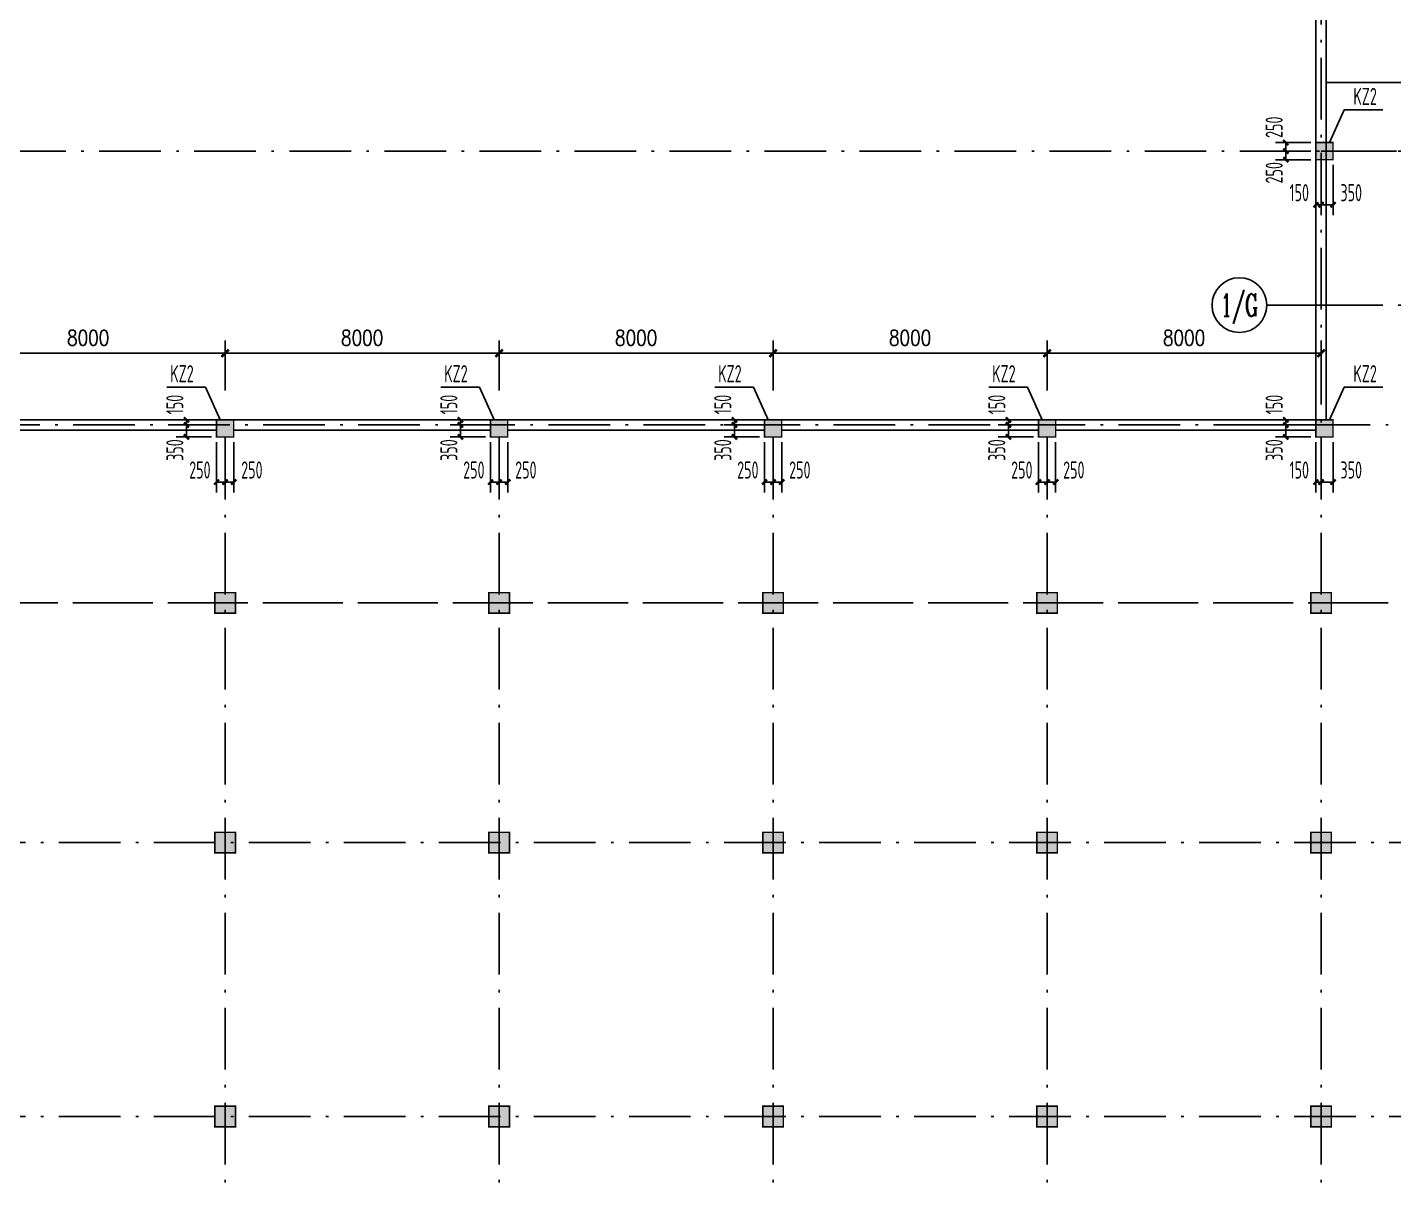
# Model space of a CAD drawing. Extents: x 2468086 to 6957054, y -3413633 to -667223.
# Drawn here: x 4963994 to 5003891, y -1226285 to -1192652 of the extents above; entities that cross this region are included whole.
import ezdxf
from ezdxf.enums import TextEntityAlignment as Align

# ---------------------------------------------------------------- set-up
doc = ezdxf.new("R2010")
doc.units = 0
doc.header["$LTSCALE"] = 100
doc.header["$MEASUREMENT"] = 0
doc.linetypes.add('2', pattern=[18.5, 12, -3, 0.5, -3])
doc.layers.get('0').update_dxf_attribs({"linetype": 'CONTINUOUS'})
doc.layers.get('DEFPOINTS').update_dxf_attribs({"linetype": 'CONTINUOUS'})
for name, color, linetype in [('AXIS', 3, 'CONTINUOUS'), ('AXIS_TEXT', 7, 'CONTINUOUS'), ('HANDRAIL', 3, 'CONTINUOUS'), ('墙__实线', 3, 'CONTINUOUS'), ('柱', 2, 'CONTINUOUS'), ('柱填充', 43, 'CONTINUOUS'), ('柱编号', 211, 'CONTINUOUS'), ('轴线__尺寸数字', 7, 'CONTINUOUS'), ('轴线__点划线', 252, '2'), ('通风井定位', 145, 'CONTINUOUS')]:
    doc.layers.add(name, color=color, linetype=linetype)
doc.styles.add('_TCH_AXIS', font='COMPLEX', dxfattribs={"bigfont": 'GBCBIG'})
doc.styles.add('DIM_FONT', font='SIMPLEX.shx', dxfattribs={"width": 0.8})
doc.styles.add('GB', font='gbxwxt.shx', dxfattribs={"width": 0.7, "height": 500, "bigfont": 'gbhzfs.shx'})
doc.dimstyles.new('DIMN150', dxfattribs={"dimscale": 1.5, "dimtxt": 300, "dimasz": 100, "dimexe": 250, "dimexo": 300, "dimgap": 150, "dimtad": 1, "dimdec": 0, "dimzin": 0, "dimdsep": 46, "dimtxsty": 'DIM_FONT', "dimblk": 'ARCHTICK', "dimcen": 0.09, "dimclrt": 7, "dimazin": 2, "dimtfac": 1, "dimtdec": 0, "dimtix": 1, "dimtmove": 2, "dimatfit": 3, "dimfxl": 1, "dimtolj": 1, "dimtzin": 0, "dimarcsym": 0})
doc.dimstyles.new('LYSDIM1', dxfattribs={"dimtxt": 375, "dimasz": 1.5, "dimexe": 300, "dimexo": 150, "dimgap": 90, "dimtad": 1, "dimdec": 0, "dimzin": 0, "dimdsep": 46, "dimtxsty": 'GB', "dimblk1": 'JT', "dimblk2": 'JT', "dimsah": 1, "dimcen": 0, "dimclrt": 7, "dimadec": 0, "dimazin": 0, "dimtfac": 1, "dimtdec": 0, "dimtix": 1, "dimtmove": 2, "dimatfit": 3, "dimldrblk": 'JT', "dimfxl": 1, "dimtolj": 1, "dimtzin": 0, "dimarcsym": 0})

# ---------------------------------------------------------------- blocks, each defined once
blk = doc.blocks.new('_ARCHTICK')
at = {"color": 0, "const_width": 0.5}
blk.add_lwpolyline([(-0.71, -0.71), (0.71, 0.71)], dxfattribs=at)
blk = doc.blocks.new('*D2808')
at = {"layer": 'AXIS', "color": 0, "lineweight": -2, "transparency": 16777216}
for p, q in [((4961771, -1203259), (4961771, -1201799)), ((4969771, -1203259), (4969771, -1201799)), ((4961771, -1202174), (4969771, -1202174))]:
    blk.add_line(p, q, dxfattribs=at)
at = {"layer": 'DEFPOINTS', "color": 0, "transparency": 16777216}
for p in [(4969771, -1202174), (4961771, -1203709), (4969771, -1203709)]:
    blk.add_point(p, dxfattribs=at)
at = {"layer": 'AXIS', "color": 0, "lineweight": -2, "transparency": 16777216, "xscale": 150, "yscale": 150, "zscale": 150, "rotation": 180}
blk.add_blockref('_ARCHTICK', (4961771, -1202174), dxfattribs=at)
at = {"layer": 'AXIS', "color": 0, "lineweight": -2, "transparency": 16777216, "xscale": 150, "yscale": 150, "zscale": 150}
blk.add_blockref('_ARCHTICK', (4969771, -1202174), dxfattribs=at)
at = {"layer": 'AXIS', "color": 7, "transparency": 16777216, "insert": (4965771, -1201724), "char_height": 450, "attachment_point": 5, "style": 'DIM_FONT'}
blk.add_mtext('\\A1;8000', dxfattribs=at)
blk = doc.blocks.new('*D2809')
at = {"layer": 'AXIS', "color": 0, "lineweight": -2, "transparency": 16777216}
for p, q in [((4969771, -1203259), (4969771, -1201799)), ((4977771, -1203259), (4977771, -1201799)), ((4969771, -1202174), (4977771, -1202174))]:
    blk.add_line(p, q, dxfattribs=at)
at = {"layer": 'DEFPOINTS', "color": 0, "transparency": 16777216}
for p in [(4977771, -1202174), (4969771, -1203709), (4977771, -1203709)]:
    blk.add_point(p, dxfattribs=at)
at = {"layer": 'AXIS', "color": 0, "lineweight": -2, "transparency": 16777216, "xscale": 150, "yscale": 150, "zscale": 150, "rotation": 180}
blk.add_blockref('_ARCHTICK', (4969771, -1202174), dxfattribs=at)
at = {"layer": 'AXIS', "color": 0, "lineweight": -2, "transparency": 16777216, "xscale": 150, "yscale": 150, "zscale": 150}
blk.add_blockref('_ARCHTICK', (4977771, -1202174), dxfattribs=at)
at = {"layer": 'AXIS', "color": 7, "transparency": 16777216, "insert": (4973771, -1201724), "char_height": 450, "attachment_point": 5, "style": 'DIM_FONT'}
blk.add_mtext('\\A1;8000', dxfattribs=at)
blk = doc.blocks.new('*D2810')
at = {"layer": 'AXIS', "color": 0, "lineweight": -2, "transparency": 16777216}
for p, q in [((4977771, -1203259), (4977771, -1201799)), ((4985771, -1203259), (4985771, -1201799)), ((4977771, -1202174), (4985771, -1202174))]:
    blk.add_line(p, q, dxfattribs=at)
at = {"layer": 'DEFPOINTS', "color": 0, "transparency": 16777216}
for p in [(4985771, -1202174), (4977771, -1203709), (4985771, -1203709)]:
    blk.add_point(p, dxfattribs=at)
at = {"layer": 'AXIS', "color": 0, "lineweight": -2, "transparency": 16777216, "xscale": 150, "yscale": 150, "zscale": 150, "rotation": 180}
blk.add_blockref('_ARCHTICK', (4977771, -1202174), dxfattribs=at)
at = {"layer": 'AXIS', "color": 0, "lineweight": -2, "transparency": 16777216, "xscale": 150, "yscale": 150, "zscale": 150}
blk.add_blockref('_ARCHTICK', (4985771, -1202174), dxfattribs=at)
at = {"layer": 'AXIS', "color": 7, "transparency": 16777216, "insert": (4981771, -1201724), "char_height": 450, "attachment_point": 5, "style": 'DIM_FONT'}
blk.add_mtext('\\A1;8000', dxfattribs=at)
blk = doc.blocks.new('*D2811')
at = {"layer": 'AXIS', "color": 0, "lineweight": -2, "transparency": 16777216}
for p, q in [((4985771, -1203259), (4985771, -1201799)), ((4993771, -1203259), (4993771, -1201799)), ((4985771, -1202174), (4993771, -1202174))]:
    blk.add_line(p, q, dxfattribs=at)
at = {"layer": 'DEFPOINTS', "color": 0, "transparency": 16777216}
for p in [(4993771, -1202174), (4985771, -1203709), (4993771, -1203709)]:
    blk.add_point(p, dxfattribs=at)
at = {"layer": 'AXIS', "color": 0, "lineweight": -2, "transparency": 16777216, "xscale": 150, "yscale": 150, "zscale": 150, "rotation": 180}
blk.add_blockref('_ARCHTICK', (4985771, -1202174), dxfattribs=at)
at = {"layer": 'AXIS', "color": 0, "lineweight": -2, "transparency": 16777216, "xscale": 150, "yscale": 150, "zscale": 150}
blk.add_blockref('_ARCHTICK', (4993771, -1202174), dxfattribs=at)
at = {"layer": 'AXIS', "color": 7, "transparency": 16777216, "insert": (4989771, -1201724), "char_height": 450, "attachment_point": 5, "style": 'DIM_FONT'}
blk.add_mtext('\\A1;8000', dxfattribs=at)
blk = doc.blocks.new('*D2812')
at = {"layer": 'AXIS', "color": 0, "lineweight": -2, "transparency": 16777216}
for p, q in [((4993771, -1203259), (4993771, -1201799)), ((5001771, -1203259), (5001771, -1201799)), ((4993771, -1202174), (5001771, -1202174))]:
    blk.add_line(p, q, dxfattribs=at)
at = {"layer": 'DEFPOINTS', "color": 0, "transparency": 16777216}
for p in [(5001771, -1202174), (4993771, -1203709), (5001771, -1203709)]:
    blk.add_point(p, dxfattribs=at)
at = {"layer": 'AXIS', "color": 0, "lineweight": -2, "transparency": 16777216, "xscale": 150, "yscale": 150, "zscale": 150, "rotation": 180}
blk.add_blockref('_ARCHTICK', (4993771, -1202174), dxfattribs=at)
at = {"layer": 'AXIS', "color": 0, "lineweight": -2, "transparency": 16777216, "xscale": 150, "yscale": 150, "zscale": 150}
blk.add_blockref('_ARCHTICK', (5001771, -1202174), dxfattribs=at)
at = {"layer": 'AXIS', "color": 7, "transparency": 16777216, "insert": (4997771, -1201724), "char_height": 450, "attachment_point": 5, "style": 'DIM_FONT'}
blk.add_mtext('\\A1;8000', dxfattribs=at)
blk = doc.blocks.new('JT')
at = {"layer": '轴线__尺寸数字', "const_width": 45}
blk.add_lwpolyline([(-50, -50), (50, 50)], dxfattribs=at)
blk.add_lwpolyline([(-50, -50), (50, 50)], dxfattribs=at)
blk = doc.blocks.new('*D3403')
at = {"layer": 'DEFPOINTS', "color": 0, "transparency": 16777216}
for p in [(4968642, -1204268), (4969521, -1204118), (4969521, -1204268)]:
    blk.add_point(p, dxfattribs=at)
at = {"layer": '通风井定位', "color": 0, "lineweight": -2, "transparency": 16777216}
for p, q in [((4969371, -1204118), (4968342, -1204118)), ((4969371, -1204268), (4968342, -1204268)), ((4968642, -1204116), (4968642, -1204115)), ((4968642, -1204118), (4968642, -1204268)), ((4968642, -1204269), (4968642, -1204271))]:
    blk.add_line(p, q, dxfattribs=at)
at = {"layer": '通风井定位', "color": 0, "lineweight": -2, "transparency": 16777216, "xscale": 1.5, "yscale": 1.5, "zscale": 1.5}
for p, rotation in [((4968642, -1204118), 270), ((4968642, -1204268), 90)]:
    blk.add_blockref('JT', p, dxfattribs=dict(at, rotation=rotation))
at = {"layer": '通风井定位', "color": 7, "transparency": 16777216, "insert": (4968302, -1203671), "char_height": 500, "attachment_point": 5, "rotation": 90, "style": 'GB'}
blk.add_mtext('\\A1;150', dxfattribs=at)
blk = doc.blocks.new('*D3404')
at = {"layer": 'DEFPOINTS', "color": 0, "transparency": 16777216}
for p in [(4969521, -1204268), (4968642, -1204618), (4969521, -1204618)]:
    blk.add_point(p, dxfattribs=at)
at = {"layer": '通风井定位', "color": 0, "lineweight": -2, "transparency": 16777216}
for p, q in [((4969371, -1204268), (4968342, -1204268)), ((4968642, -1204269), (4968642, -1204616)), ((4969371, -1204618), (4968342, -1204618))]:
    blk.add_line(p, q, dxfattribs=at)
at = {"layer": '通风井定位', "color": 0, "lineweight": -2, "transparency": 16777216, "xscale": 1.5, "yscale": 1.5, "zscale": 1.5}
for p, rotation in [((4968642, -1204268), 90), ((4968642, -1204618), 270)]:
    blk.add_blockref('JT', p, dxfattribs=dict(at, rotation=rotation))
at = {"layer": '通风井定位', "color": 7, "transparency": 16777216, "insert": (4968302, -1205001), "char_height": 500, "attachment_point": 5, "rotation": 90, "style": 'GB'}
blk.add_mtext('\\A1;350', dxfattribs=at)
blk = doc.blocks.new('*D3405')
at = {"layer": 'DEFPOINTS', "color": 0, "transparency": 16777216}
for p in [(4969521, -1204618), (4969771, -1204618), (4969771, -1205936)]:
    blk.add_point(p, dxfattribs=at)
at = {"layer": '通风井定位', "color": 0, "lineweight": -2, "transparency": 16777216}
for p, q in [((4969521, -1204768), (4969521, -1206236)), ((4969771, -1204768), (4969771, -1206236)), ((4969522, -1205936), (4969769, -1205936))]:
    blk.add_line(p, q, dxfattribs=at)
at = {"layer": '通风井定位', "color": 0, "lineweight": -2, "transparency": 16777216, "xscale": 1.5, "yscale": 1.5, "zscale": 1.5, "rotation": 180}
blk.add_blockref('JT', (4969521, -1205936), dxfattribs=at)
at = {"layer": '通风井定位', "color": 0, "lineweight": -2, "transparency": 16777216, "xscale": 1.5, "yscale": 1.5, "zscale": 1.5}
blk.add_blockref('JT', (4969771, -1205936), dxfattribs=at)
at = {"layer": '通风井定位', "color": 7, "transparency": 16777216, "insert": (4969033, -1205583), "char_height": 500, "attachment_point": 5, "style": 'GB'}
blk.add_mtext('\\A1;250', dxfattribs=at)
blk = doc.blocks.new('*D3406')
at = {"layer": 'DEFPOINTS', "color": 0, "transparency": 16777216}
for p in [(4969771, -1204618), (4970021, -1204618), (4969771, -1205936)]:
    blk.add_point(p, dxfattribs=at)
at = {"layer": '通风井定位', "color": 0, "lineweight": -2, "transparency": 16777216}
for p, q in [((4969771, -1204768), (4969771, -1206236)), ((4970021, -1204768), (4970021, -1206236)), ((4970019, -1205936), (4969772, -1205936))]:
    blk.add_line(p, q, dxfattribs=at)
at = {"layer": '通风井定位', "color": 0, "lineweight": -2, "transparency": 16777216, "xscale": 1.5, "yscale": 1.5, "zscale": 1.5, "rotation": 180}
blk.add_blockref('JT', (4969771, -1205936), dxfattribs=at)
at = {"layer": '通风井定位', "color": 0, "lineweight": -2, "transparency": 16777216, "xscale": 1.5, "yscale": 1.5, "zscale": 1.5}
blk.add_blockref('JT', (4970021, -1205936), dxfattribs=at)
at = {"layer": '通风井定位', "color": 7, "transparency": 16777216, "insert": (4970551, -1205583), "char_height": 500, "attachment_point": 5, "style": 'GB'}
blk.add_mtext('\\A1;250', dxfattribs=at)
blk = doc.blocks.new('*D3407')
at = {"layer": 'DEFPOINTS', "color": 0, "transparency": 16777216}
for p in [(4976642, -1204268), (4977521, -1204118), (4977521, -1204268)]:
    blk.add_point(p, dxfattribs=at)
at = {"layer": '通风井定位', "color": 0, "lineweight": -2, "transparency": 16777216}
for p, q in [((4977371, -1204118), (4976342, -1204118)), ((4977371, -1204268), (4976342, -1204268)), ((4976642, -1204116), (4976642, -1204115)), ((4976642, -1204118), (4976642, -1204268)), ((4976642, -1204269), (4976642, -1204271))]:
    blk.add_line(p, q, dxfattribs=at)
at = {"layer": '通风井定位', "color": 0, "lineweight": -2, "transparency": 16777216, "xscale": 1.5, "yscale": 1.5, "zscale": 1.5}
for p, rotation in [((4976642, -1204118), 270), ((4976642, -1204268), 90)]:
    blk.add_blockref('JT', p, dxfattribs=dict(at, rotation=rotation))
at = {"layer": '通风井定位', "color": 7, "transparency": 16777216, "insert": (4976302, -1203671), "char_height": 500, "attachment_point": 5, "rotation": 90, "style": 'GB'}
blk.add_mtext('\\A1;150', dxfattribs=at)
blk = doc.blocks.new('*D3408')
at = {"layer": 'DEFPOINTS', "color": 0, "transparency": 16777216}
for p in [(4977521, -1204268), (4976642, -1204618), (4977521, -1204618)]:
    blk.add_point(p, dxfattribs=at)
at = {"layer": '通风井定位', "color": 0, "lineweight": -2, "transparency": 16777216}
for p, q in [((4977371, -1204268), (4976342, -1204268)), ((4976642, -1204269), (4976642, -1204616)), ((4977371, -1204618), (4976342, -1204618))]:
    blk.add_line(p, q, dxfattribs=at)
at = {"layer": '通风井定位', "color": 0, "lineweight": -2, "transparency": 16777216, "xscale": 1.5, "yscale": 1.5, "zscale": 1.5}
for p, rotation in [((4976642, -1204268), 90), ((4976642, -1204618), 270)]:
    blk.add_blockref('JT', p, dxfattribs=dict(at, rotation=rotation))
at = {"layer": '通风井定位', "color": 7, "transparency": 16777216, "insert": (4976302, -1205001), "char_height": 500, "attachment_point": 5, "rotation": 90, "style": 'GB'}
blk.add_mtext('\\A1;350', dxfattribs=at)
blk = doc.blocks.new('*D3409')
at = {"layer": 'DEFPOINTS', "color": 0, "transparency": 16777216}
for p in [(4977521, -1204618), (4977771, -1204618), (4977771, -1205936)]:
    blk.add_point(p, dxfattribs=at)
at = {"layer": '通风井定位', "color": 0, "lineweight": -2, "transparency": 16777216}
for p, q in [((4977521, -1204768), (4977521, -1206236)), ((4977771, -1204768), (4977771, -1206236)), ((4977522, -1205936), (4977769, -1205936))]:
    blk.add_line(p, q, dxfattribs=at)
at = {"layer": '通风井定位', "color": 0, "lineweight": -2, "transparency": 16777216, "xscale": 1.5, "yscale": 1.5, "zscale": 1.5, "rotation": 180}
blk.add_blockref('JT', (4977521, -1205936), dxfattribs=at)
at = {"layer": '通风井定位', "color": 0, "lineweight": -2, "transparency": 16777216, "xscale": 1.5, "yscale": 1.5, "zscale": 1.5}
blk.add_blockref('JT', (4977771, -1205936), dxfattribs=at)
at = {"layer": '通风井定位', "color": 7, "transparency": 16777216, "insert": (4977033, -1205583), "char_height": 500, "attachment_point": 5, "style": 'GB'}
blk.add_mtext('\\A1;250', dxfattribs=at)
blk = doc.blocks.new('*D3410')
at = {"layer": 'DEFPOINTS', "color": 0, "transparency": 16777216}
for p in [(4977771, -1204618), (4978021, -1204618), (4977771, -1205936)]:
    blk.add_point(p, dxfattribs=at)
at = {"layer": '通风井定位', "color": 0, "lineweight": -2, "transparency": 16777216}
for p, q in [((4977771, -1204768), (4977771, -1206236)), ((4978021, -1204768), (4978021, -1206236)), ((4978019, -1205936), (4977772, -1205936))]:
    blk.add_line(p, q, dxfattribs=at)
at = {"layer": '通风井定位', "color": 0, "lineweight": -2, "transparency": 16777216, "xscale": 1.5, "yscale": 1.5, "zscale": 1.5, "rotation": 180}
blk.add_blockref('JT', (4977771, -1205936), dxfattribs=at)
at = {"layer": '通风井定位', "color": 0, "lineweight": -2, "transparency": 16777216, "xscale": 1.5, "yscale": 1.5, "zscale": 1.5}
blk.add_blockref('JT', (4978021, -1205936), dxfattribs=at)
at = {"layer": '通风井定位', "color": 7, "transparency": 16777216, "insert": (4978551, -1205583), "char_height": 500, "attachment_point": 5, "style": 'GB'}
blk.add_mtext('\\A1;250', dxfattribs=at)
blk = doc.blocks.new('*D3411')
at = {"layer": 'DEFPOINTS', "color": 0, "transparency": 16777216}
for p in [(4984642, -1204268), (4985521, -1204118), (4985521, -1204268)]:
    blk.add_point(p, dxfattribs=at)
at = {"layer": '通风井定位', "color": 0, "lineweight": -2, "transparency": 16777216}
for p, q in [((4985371, -1204118), (4984342, -1204118)), ((4985371, -1204268), (4984342, -1204268)), ((4984642, -1204116), (4984642, -1204115)), ((4984642, -1204118), (4984642, -1204268)), ((4984642, -1204269), (4984642, -1204271))]:
    blk.add_line(p, q, dxfattribs=at)
at = {"layer": '通风井定位', "color": 0, "lineweight": -2, "transparency": 16777216, "xscale": 1.5, "yscale": 1.5, "zscale": 1.5}
for p, rotation in [((4984642, -1204118), 270), ((4984642, -1204268), 90)]:
    blk.add_blockref('JT', p, dxfattribs=dict(at, rotation=rotation))
at = {"layer": '通风井定位', "color": 7, "transparency": 16777216, "insert": (4984302, -1203671), "char_height": 500, "attachment_point": 5, "rotation": 90, "style": 'GB'}
blk.add_mtext('\\A1;150', dxfattribs=at)
blk = doc.blocks.new('*D3412')
at = {"layer": 'DEFPOINTS', "color": 0, "transparency": 16777216}
for p in [(4985521, -1204268), (4984642, -1204618), (4985521, -1204618)]:
    blk.add_point(p, dxfattribs=at)
at = {"layer": '通风井定位', "color": 0, "lineweight": -2, "transparency": 16777216}
for p, q in [((4985371, -1204268), (4984342, -1204268)), ((4984642, -1204269), (4984642, -1204616)), ((4985371, -1204618), (4984342, -1204618))]:
    blk.add_line(p, q, dxfattribs=at)
at = {"layer": '通风井定位', "color": 0, "lineweight": -2, "transparency": 16777216, "xscale": 1.5, "yscale": 1.5, "zscale": 1.5}
for p, rotation in [((4984642, -1204268), 90), ((4984642, -1204618), 270)]:
    blk.add_blockref('JT', p, dxfattribs=dict(at, rotation=rotation))
at = {"layer": '通风井定位', "color": 7, "transparency": 16777216, "insert": (4984302, -1205001), "char_height": 500, "attachment_point": 5, "rotation": 90, "style": 'GB'}
blk.add_mtext('\\A1;350', dxfattribs=at)
blk = doc.blocks.new('*D3413')
at = {"layer": 'DEFPOINTS', "color": 0, "transparency": 16777216}
for p in [(4985521, -1204618), (4985771, -1204618), (4985771, -1205936)]:
    blk.add_point(p, dxfattribs=at)
at = {"layer": '通风井定位', "color": 0, "lineweight": -2, "transparency": 16777216}
for p, q in [((4985521, -1204768), (4985521, -1206236)), ((4985771, -1204768), (4985771, -1206236)), ((4985522, -1205936), (4985769, -1205936))]:
    blk.add_line(p, q, dxfattribs=at)
at = {"layer": '通风井定位', "color": 0, "lineweight": -2, "transparency": 16777216, "xscale": 1.5, "yscale": 1.5, "zscale": 1.5, "rotation": 180}
blk.add_blockref('JT', (4985521, -1205936), dxfattribs=at)
at = {"layer": '通风井定位', "color": 0, "lineweight": -2, "transparency": 16777216, "xscale": 1.5, "yscale": 1.5, "zscale": 1.5}
blk.add_blockref('JT', (4985771, -1205936), dxfattribs=at)
at = {"layer": '通风井定位', "color": 7, "transparency": 16777216, "insert": (4985033, -1205583), "char_height": 500, "attachment_point": 5, "style": 'GB'}
blk.add_mtext('\\A1;250', dxfattribs=at)
blk = doc.blocks.new('*D3414')
at = {"layer": 'DEFPOINTS', "color": 0, "transparency": 16777216}
for p in [(4985771, -1204618), (4986021, -1204618), (4985771, -1205936)]:
    blk.add_point(p, dxfattribs=at)
at = {"layer": '通风井定位', "color": 0, "lineweight": -2, "transparency": 16777216}
for p, q in [((4985771, -1204768), (4985771, -1206236)), ((4986021, -1204768), (4986021, -1206236)), ((4986019, -1205936), (4985772, -1205936))]:
    blk.add_line(p, q, dxfattribs=at)
at = {"layer": '通风井定位', "color": 0, "lineweight": -2, "transparency": 16777216, "xscale": 1.5, "yscale": 1.5, "zscale": 1.5, "rotation": 180}
blk.add_blockref('JT', (4985771, -1205936), dxfattribs=at)
at = {"layer": '通风井定位', "color": 0, "lineweight": -2, "transparency": 16777216, "xscale": 1.5, "yscale": 1.5, "zscale": 1.5}
blk.add_blockref('JT', (4986021, -1205936), dxfattribs=at)
at = {"layer": '通风井定位', "color": 7, "transparency": 16777216, "insert": (4986551, -1205583), "char_height": 500, "attachment_point": 5, "style": 'GB'}
blk.add_mtext('\\A1;250', dxfattribs=at)
blk = doc.blocks.new('*D3415')
at = {"layer": 'DEFPOINTS', "color": 0, "transparency": 16777216}
for p in [(4992642, -1204268), (4993521, -1204118), (4993521, -1204268)]:
    blk.add_point(p, dxfattribs=at)
at = {"layer": '通风井定位', "color": 0, "lineweight": -2, "transparency": 16777216}
for p, q in [((4993371, -1204118), (4992342, -1204118)), ((4993371, -1204268), (4992342, -1204268)), ((4992642, -1204116), (4992642, -1204115)), ((4992642, -1204118), (4992642, -1204268)), ((4992642, -1204269), (4992642, -1204271))]:
    blk.add_line(p, q, dxfattribs=at)
at = {"layer": '通风井定位', "color": 0, "lineweight": -2, "transparency": 16777216, "xscale": 1.5, "yscale": 1.5, "zscale": 1.5}
for p, rotation in [((4992642, -1204118), 270), ((4992642, -1204268), 90)]:
    blk.add_blockref('JT', p, dxfattribs=dict(at, rotation=rotation))
at = {"layer": '通风井定位', "color": 7, "transparency": 16777216, "insert": (4992302, -1203671), "char_height": 500, "attachment_point": 5, "rotation": 90, "style": 'GB'}
blk.add_mtext('\\A1;150', dxfattribs=at)
blk = doc.blocks.new('*D3416')
at = {"layer": 'DEFPOINTS', "color": 0, "transparency": 16777216}
for p in [(4993521, -1204268), (4992642, -1204618), (4993521, -1204618)]:
    blk.add_point(p, dxfattribs=at)
at = {"layer": '通风井定位', "color": 0, "lineweight": -2, "transparency": 16777216}
for p, q in [((4993371, -1204268), (4992342, -1204268)), ((4992642, -1204269), (4992642, -1204616)), ((4993371, -1204618), (4992342, -1204618))]:
    blk.add_line(p, q, dxfattribs=at)
at = {"layer": '通风井定位', "color": 0, "lineweight": -2, "transparency": 16777216, "xscale": 1.5, "yscale": 1.5, "zscale": 1.5}
for p, rotation in [((4992642, -1204268), 90), ((4992642, -1204618), 270)]:
    blk.add_blockref('JT', p, dxfattribs=dict(at, rotation=rotation))
at = {"layer": '通风井定位', "color": 7, "transparency": 16777216, "insert": (4992302, -1205001), "char_height": 500, "attachment_point": 5, "rotation": 90, "style": 'GB'}
blk.add_mtext('\\A1;350', dxfattribs=at)
blk = doc.blocks.new('*D3417')
at = {"layer": 'DEFPOINTS', "color": 0, "transparency": 16777216}
for p in [(4993521, -1204618), (4993771, -1204618), (4993771, -1205936)]:
    blk.add_point(p, dxfattribs=at)
at = {"layer": '通风井定位', "color": 0, "lineweight": -2, "transparency": 16777216}
for p, q in [((4993521, -1204768), (4993521, -1206236)), ((4993771, -1204768), (4993771, -1206236)), ((4993522, -1205936), (4993769, -1205936))]:
    blk.add_line(p, q, dxfattribs=at)
at = {"layer": '通风井定位', "color": 0, "lineweight": -2, "transparency": 16777216, "xscale": 1.5, "yscale": 1.5, "zscale": 1.5, "rotation": 180}
blk.add_blockref('JT', (4993521, -1205936), dxfattribs=at)
at = {"layer": '通风井定位', "color": 0, "lineweight": -2, "transparency": 16777216, "xscale": 1.5, "yscale": 1.5, "zscale": 1.5}
blk.add_blockref('JT', (4993771, -1205936), dxfattribs=at)
at = {"layer": '通风井定位', "color": 7, "transparency": 16777216, "insert": (4993033, -1205583), "char_height": 500, "attachment_point": 5, "style": 'GB'}
blk.add_mtext('\\A1;250', dxfattribs=at)
blk = doc.blocks.new('*D3418')
at = {"layer": 'DEFPOINTS', "color": 0, "transparency": 16777216}
for p in [(4993771, -1204618), (4994021, -1204618), (4993771, -1205936)]:
    blk.add_point(p, dxfattribs=at)
at = {"layer": '通风井定位', "color": 0, "lineweight": -2, "transparency": 16777216}
for p, q in [((4993771, -1204768), (4993771, -1206236)), ((4994021, -1204768), (4994021, -1206236)), ((4994019, -1205936), (4993772, -1205936))]:
    blk.add_line(p, q, dxfattribs=at)
at = {"layer": '通风井定位', "color": 0, "lineweight": -2, "transparency": 16777216, "xscale": 1.5, "yscale": 1.5, "zscale": 1.5, "rotation": 180}
blk.add_blockref('JT', (4993771, -1205936), dxfattribs=at)
at = {"layer": '通风井定位', "color": 0, "lineweight": -2, "transparency": 16777216, "xscale": 1.5, "yscale": 1.5, "zscale": 1.5}
blk.add_blockref('JT', (4994021, -1205936), dxfattribs=at)
at = {"layer": '通风井定位', "color": 7, "transparency": 16777216, "insert": (4994551, -1205583), "char_height": 500, "attachment_point": 5, "style": 'GB'}
blk.add_mtext('\\A1;250', dxfattribs=at)
blk = doc.blocks.new('*D3419')
at = {"layer": 'DEFPOINTS', "color": 0, "transparency": 16777216}
for p in [(5000742, -1204268), (5001621, -1204118), (5001621, -1204268)]:
    blk.add_point(p, dxfattribs=at)
at = {"layer": '通风井定位', "color": 0, "lineweight": -2, "transparency": 16777216}
for p, q in [((5001471, -1204118), (5000442, -1204118)), ((5001471, -1204268), (5000442, -1204268)), ((5000742, -1204116), (5000742, -1204115)), ((5000742, -1204118), (5000742, -1204268)), ((5000742, -1204269), (5000742, -1204271))]:
    blk.add_line(p, q, dxfattribs=at)
at = {"layer": '通风井定位', "color": 0, "lineweight": -2, "transparency": 16777216, "xscale": 1.5, "yscale": 1.5, "zscale": 1.5}
for p, rotation in [((5000742, -1204118), 270), ((5000742, -1204268), 90)]:
    blk.add_blockref('JT', p, dxfattribs=dict(at, rotation=rotation))
at = {"layer": '通风井定位', "color": 7, "transparency": 16777216, "insert": (5000402, -1203671), "char_height": 500, "attachment_point": 5, "rotation": 90, "style": 'GB'}
blk.add_mtext('\\A1;150', dxfattribs=at)
blk = doc.blocks.new('*D3420')
at = {"layer": 'DEFPOINTS', "color": 0, "transparency": 16777216}
for p in [(5001621, -1204268), (5000742, -1204618), (5001621, -1204618)]:
    blk.add_point(p, dxfattribs=at)
at = {"layer": '通风井定位', "color": 0, "lineweight": -2, "transparency": 16777216}
for p, q in [((5001471, -1204268), (5000442, -1204268)), ((5000742, -1204269), (5000742, -1204616)), ((5001471, -1204618), (5000442, -1204618))]:
    blk.add_line(p, q, dxfattribs=at)
at = {"layer": '通风井定位', "color": 0, "lineweight": -2, "transparency": 16777216, "xscale": 1.5, "yscale": 1.5, "zscale": 1.5}
for p, rotation in [((5000742, -1204268), 90), ((5000742, -1204618), 270)]:
    blk.add_blockref('JT', p, dxfattribs=dict(at, rotation=rotation))
at = {"layer": '通风井定位', "color": 7, "transparency": 16777216, "insert": (5000402, -1205001), "char_height": 500, "attachment_point": 5, "rotation": 90, "style": 'GB'}
blk.add_mtext('\\A1;350', dxfattribs=at)
blk = doc.blocks.new('*D3421')
at = {"layer": 'DEFPOINTS', "color": 0, "transparency": 16777216}
for p in [(5001621, -1204618), (5001771, -1204618), (5001771, -1205936)]:
    blk.add_point(p, dxfattribs=at)
at = {"layer": '通风井定位', "color": 0, "lineweight": -2, "transparency": 16777216}
for p, q in [((5001621, -1204768), (5001621, -1206236)), ((5001771, -1204768), (5001771, -1206236)), ((5001619, -1205936), (5001618, -1205936)), ((5001621, -1205936), (5001771, -1205936)), ((5001772, -1205936), (5001774, -1205936))]:
    blk.add_line(p, q, dxfattribs=at)
at = {"layer": '通风井定位', "color": 0, "lineweight": -2, "transparency": 16777216, "xscale": 1.5, "yscale": 1.5, "zscale": 1.5}
blk.add_blockref('JT', (5001621, -1205936), dxfattribs=at)
at = {"layer": '通风井定位', "color": 0, "lineweight": -2, "transparency": 16777216, "xscale": 1.5, "yscale": 1.5, "zscale": 1.5, "rotation": 180}
blk.add_blockref('JT', (5001771, -1205936), dxfattribs=at)
at = {"layer": '通风井定位', "color": 7, "transparency": 16777216, "insert": (5001133, -1205583), "char_height": 500, "attachment_point": 5, "style": 'GB'}
blk.add_mtext('\\A1;150', dxfattribs=at)
blk = doc.blocks.new('*D3422')
at = {"layer": 'DEFPOINTS', "color": 0, "transparency": 16777216}
for p in [(5001771, -1204618), (5002121, -1204618), (5001771, -1205936)]:
    blk.add_point(p, dxfattribs=at)
at = {"layer": '通风井定位', "color": 0, "lineweight": -2, "transparency": 16777216}
for p, q in [((5001771, -1204768), (5001771, -1206236)), ((5002121, -1204768), (5002121, -1206236)), ((5002119, -1205936), (5001772, -1205936))]:
    blk.add_line(p, q, dxfattribs=at)
at = {"layer": '通风井定位', "color": 0, "lineweight": -2, "transparency": 16777216, "xscale": 1.5, "yscale": 1.5, "zscale": 1.5, "rotation": 180}
blk.add_blockref('JT', (5001771, -1205936), dxfattribs=at)
at = {"layer": '通风井定位', "color": 0, "lineweight": -2, "transparency": 16777216, "xscale": 1.5, "yscale": 1.5, "zscale": 1.5}
blk.add_blockref('JT', (5002121, -1205936), dxfattribs=at)
at = {"layer": '通风井定位', "color": 7, "transparency": 16777216, "insert": (5002651, -1205583), "char_height": 500, "attachment_point": 5, "style": 'GB'}
blk.add_mtext('\\A1;350', dxfattribs=at)
blk = doc.blocks.new('*D3423')
at = {"layer": 'DEFPOINTS', "color": 0, "transparency": 16777216}
for p in [(5001621, -1196018), (5000742, -1196268), (5001621, -1196268)]:
    blk.add_point(p, dxfattribs=at)
at = {"layer": '通风井定位', "color": 0, "lineweight": -2, "transparency": 16777216}
for p, q in [((5001471, -1196018), (5000442, -1196018)), ((5000742, -1196019), (5000742, -1196266)), ((5001471, -1196268), (5000442, -1196268))]:
    blk.add_line(p, q, dxfattribs=at)
at = {"layer": '通风井定位', "color": 0, "lineweight": -2, "transparency": 16777216, "xscale": 1.5, "yscale": 1.5, "zscale": 1.5}
for p, rotation in [((5000742, -1196018), 90), ((5000742, -1196268), 270)]:
    blk.add_blockref('JT', p, dxfattribs=dict(at, rotation=rotation))
at = {"layer": '通风井定位', "color": 7, "transparency": 16777216, "insert": (5000402, -1195571), "char_height": 500, "attachment_point": 5, "rotation": 90, "style": 'GB'}
blk.add_mtext('\\A1;250', dxfattribs=at)
blk = doc.blocks.new('*D3424')
at = {"layer": 'DEFPOINTS', "color": 0, "transparency": 16777216}
for p in [(5001621, -1196268), (5000742, -1196518), (5001621, -1196518)]:
    blk.add_point(p, dxfattribs=at)
at = {"layer": '通风井定位', "color": 0, "lineweight": -2, "transparency": 16777216}
for p, q in [((5001471, -1196268), (5000442, -1196268)), ((5000742, -1196269), (5000742, -1196516)), ((5001471, -1196518), (5000442, -1196518))]:
    blk.add_line(p, q, dxfattribs=at)
at = {"layer": '通风井定位', "color": 0, "lineweight": -2, "transparency": 16777216, "xscale": 1.5, "yscale": 1.5, "zscale": 1.5}
for p, rotation in [((5000742, -1196268), 90), ((5000742, -1196518), 270)]:
    blk.add_blockref('JT', p, dxfattribs=dict(at, rotation=rotation))
at = {"layer": '通风井定位', "color": 7, "transparency": 16777216, "insert": (5000402, -1196901), "char_height": 500, "attachment_point": 5, "rotation": 90, "style": 'GB'}
blk.add_mtext('\\A1;250', dxfattribs=at)
blk = doc.blocks.new('*D3425')
at = {"layer": 'DEFPOINTS', "color": 0, "transparency": 16777216}
for p in [(5001621, -1196518), (5001771, -1196518), (5001771, -1197836)]:
    blk.add_point(p, dxfattribs=at)
at = {"layer": '通风井定位', "color": 0, "lineweight": -2, "transparency": 16777216}
for p, q in [((5001621, -1196668), (5001621, -1198136)), ((5001771, -1196668), (5001771, -1198136)), ((5001619, -1197836), (5001618, -1197836)), ((5001621, -1197836), (5001771, -1197836)), ((5001772, -1197836), (5001774, -1197836))]:
    blk.add_line(p, q, dxfattribs=at)
at = {"layer": '通风井定位', "color": 0, "lineweight": -2, "transparency": 16777216, "xscale": 1.5, "yscale": 1.5, "zscale": 1.5}
blk.add_blockref('JT', (5001621, -1197836), dxfattribs=at)
at = {"layer": '通风井定位', "color": 0, "lineweight": -2, "transparency": 16777216, "xscale": 1.5, "yscale": 1.5, "zscale": 1.5, "rotation": 180}
blk.add_blockref('JT', (5001771, -1197836), dxfattribs=at)
at = {"layer": '通风井定位', "color": 7, "transparency": 16777216, "insert": (5001133, -1197483), "char_height": 500, "attachment_point": 5, "style": 'GB'}
blk.add_mtext('\\A1;150', dxfattribs=at)
blk = doc.blocks.new('*D3426')
at = {"layer": 'DEFPOINTS', "color": 0, "transparency": 16777216}
for p in [(5001771, -1196518), (5002121, -1196518), (5001771, -1197836)]:
    blk.add_point(p, dxfattribs=at)
at = {"layer": '通风井定位', "color": 0, "lineweight": -2, "transparency": 16777216}
for p, q in [((5001771, -1196668), (5001771, -1198136)), ((5002121, -1196668), (5002121, -1198136)), ((5002119, -1197836), (5001772, -1197836))]:
    blk.add_line(p, q, dxfattribs=at)
at = {"layer": '通风井定位', "color": 0, "lineweight": -2, "transparency": 16777216, "xscale": 1.5, "yscale": 1.5, "zscale": 1.5, "rotation": 180}
blk.add_blockref('JT', (5001771, -1197836), dxfattribs=at)
at = {"layer": '通风井定位', "color": 0, "lineweight": -2, "transparency": 16777216, "xscale": 1.5, "yscale": 1.5, "zscale": 1.5}
blk.add_blockref('JT', (5002121, -1197836), dxfattribs=at)
at = {"layer": '通风井定位', "color": 7, "transparency": 16777216, "insert": (5002651, -1197483), "char_height": 500, "attachment_point": 5, "style": 'GB'}
blk.add_mtext('\\A1;350', dxfattribs=at)

msp = doc.modelspace()

# ---------------------------------------------------------------- hatches: boundary and pattern name
at = {"layer": '柱填充'}
for points in [[(5001620.8, -1196017.8), (5001620.8, -1196517.8), (5002120.8, -1196517.8), (5002120.8, -1196017.8)], [(4969520.8, -1204117.8), (4969520.8, -1204617.8), (4970020.8, -1204617.8), (4970020.8, -1204117.8)], [(4977520.8, -1204117.8), (4977520.8, -1204617.8), (4978020.8, -1204617.8), (4978020.8, -1204117.8)], [(4985520.8, -1204117.8), (4985520.8, -1204617.8), (4986020.8, -1204617.8), (4986020.8, -1204117.8)], [(4993520.8, -1204117.8), (4993520.8, -1204617.8), (4994020.8, -1204617.8), (4994020.8, -1204117.8)], [(5001620.8, -1204117.8), (5001620.8, -1204617.8), (5002120.8, -1204617.8), (5002120.8, -1204117.8)], [(4969470.8, -1209167.6), (4969470.8, -1209767.6), (4970070.8, -1209767.6), (4970070.8, -1209167.6)], [(4977470.8, -1209167.6), (4977470.8, -1209767.6), (4978070.8, -1209767.6), (4978070.8, -1209167.6)], [(4985470.8, -1209167.6), (4985470.8, -1209767.6), (4986070.8, -1209767.6), (4986070.8, -1209167.6)], [(4993470.8, -1209167.6), (4993470.8, -1209767.6), (4994070.8, -1209767.6), (4994070.8, -1209167.6)], [(5001470.8, -1209167.6), (5001470.8, -1209767.6), (5002070.8, -1209767.6), (5002070.8, -1209167.6)], [(4969470.8, -1216167.6), (4969470.8, -1216767.6), (4970070.8, -1216767.6), (4970070.8, -1216167.6)], [(4977470.8, -1216167.6), (4977470.8, -1216767.6), (4978070.8, -1216767.6), (4978070.8, -1216167.6)], [(4985470.8, -1216167.6), (4985470.8, -1216767.6), (4986070.8, -1216767.6), (4986070.8, -1216167.6)], [(4993470.8, -1216167.6), (4993470.8, -1216767.6), (4994070.8, -1216767.6), (4994070.8, -1216167.6)], [(5001470.8, -1216167.6), (5001470.8, -1216767.6), (5002070.8, -1216767.6), (5002070.8, -1216167.6)], [(4969470.8, -1224167.6), (4969470.8, -1224767.6), (4970070.8, -1224767.6), (4970070.8, -1224167.6)], [(4977470.8, -1224167.6), (4977470.8, -1224767.6), (4978070.8, -1224767.6), (4978070.8, -1224167.6)], [(4985470.8, -1224167.6), (4985470.8, -1224767.6), (4986070.8, -1224767.6), (4986070.8, -1224167.6)], [(4993470.8, -1224167.6), (4993470.8, -1224767.6), (4994070.8, -1224767.6), (4994070.8, -1224167.6)], [(5001470.8, -1224167.6), (5001470.8, -1224767.6), (5002070.8, -1224767.6), (5002070.8, -1224167.6)]]:
    msp.add_hatch(color=256, dxfattribs=at).paths.add_polyline_path(points)

# ---------------------------------------------------------------- linework, layer by layer
at = {"layer": 'AXIS'}
msp.add_line((5003018.5, -1200767.8), (5000186.5, -1200767.8), dxfattribs=at)
msp.add_circle((4999386.5, -1200767.8), 800, dxfattribs=at)
at = {"layer": 'HANDRAIL', "ltscale": 500}
for p, q in [((5017770.8, -1194267.8), (5001920.8, -1194267.8)), ((5001920.8, -1194267.8), (5001920.8, -1200667.8))]:
    msp.add_line(p, q, dxfattribs=at)
at = {"layer": '墙__实线', "color": 94, "const_width": 45}
for points in [[(5001620.8, -1196017.8), (5001620.8, -1189417.8)], [(5001920.8, -1196017.8), (5001920.8, -1189417.8)], [(5001620.8, -1204117.8), (5001620.8, -1196517.8)], [(5001920.8, -1204117.8), (5001920.8, -1196517.8)], [(4962020.8, -1204117.8), (4969520.8, -1204117.8)], [(4962020.8, -1204417.8), (4969520.8, -1204417.8)], [(4970020.8, -1204117.8), (4977520.8, -1204117.8)], [(4970020.8, -1204417.8), (4977520.8, -1204417.8)], [(4978020.8, -1204117.8), (4985520.8, -1204117.8)], [(4978020.8, -1204417.8), (4985520.8, -1204417.8)], [(4986020.8, -1204117.8), (4993520.8, -1204117.8)], [(4986020.8, -1204417.8), (4993520.8, -1204417.8)], [(4994020.8, -1204117.8), (5001620.8, -1204117.8)], [(4994020.8, -1204417.8), (5001620.8, -1204417.8)]]:
    msp.add_lwpolyline(points, dxfattribs=at)
at = {"layer": '柱', "const_width": 45}
for points in [[(5001620.8, -1196017.8), (5001620.8, -1196517.8), (5002120.8, -1196517.8), (5002120.8, -1196017.8), (5001620.8, -1196017.8)], [(4969520.8, -1204117.8), (4969520.8, -1204617.8), (4970020.8, -1204617.8), (4970020.8, -1204117.8), (4969520.8, -1204117.8)], [(4977520.8, -1204117.8), (4977520.8, -1204617.8), (4978020.8, -1204617.8), (4978020.8, -1204117.8), (4977520.8, -1204117.8)], [(4985520.8, -1204117.8), (4985520.8, -1204617.8), (4986020.8, -1204617.8), (4986020.8, -1204117.8), (4985520.8, -1204117.8)], [(4993520.8, -1204117.8), (4993520.8, -1204617.8), (4994020.8, -1204617.8), (4994020.8, -1204117.8), (4993520.8, -1204117.8)], [(5001620.8, -1204117.8), (5001620.8, -1204617.8), (5002120.8, -1204617.8), (5002120.8, -1204117.8), (5001620.8, -1204117.8)], [(4969470.8, -1209167.6), (4969470.8, -1209767.6), (4970070.8, -1209767.6), (4970070.8, -1209167.6), (4969470.8, -1209167.6)], [(4977470.8, -1209167.6), (4977470.8, -1209767.6), (4978070.8, -1209767.6), (4978070.8, -1209167.6), (4977470.8, -1209167.6)], [(4985470.8, -1209167.6), (4985470.8, -1209767.6), (4986070.8, -1209767.6), (4986070.8, -1209167.6), (4985470.8, -1209167.6)], [(4993470.8, -1209167.6), (4993470.8, -1209767.6), (4994070.8, -1209767.6), (4994070.8, -1209167.6), (4993470.8, -1209167.6)], [(5001470.8, -1209167.6), (5001470.8, -1209767.6), (5002070.8, -1209767.6), (5002070.8, -1209167.6), (5001470.8, -1209167.6)], [(4969470.8, -1216167.6), (4969470.8, -1216767.6), (4970070.8, -1216767.6), (4970070.8, -1216167.6), (4969470.8, -1216167.6)], [(4977470.8, -1216167.6), (4977470.8, -1216767.6), (4978070.8, -1216767.6), (4978070.8, -1216167.6), (4977470.8, -1216167.6)], [(4985470.8, -1216167.6), (4985470.8, -1216767.6), (4986070.8, -1216767.6), (4986070.8, -1216167.6), (4985470.8, -1216167.6)], [(4993470.8, -1216167.6), (4993470.8, -1216767.6), (4994070.8, -1216767.6), (4994070.8, -1216167.6), (4993470.8, -1216167.6)], [(5001470.8, -1216167.6), (5001470.8, -1216767.6), (5002070.8, -1216767.6), (5002070.8, -1216167.6), (5001470.8, -1216167.6)], [(4969470.8, -1224167.6), (4969470.8, -1224767.6), (4970070.8, -1224767.6), (4970070.8, -1224167.6), (4969470.8, -1224167.6)], [(4977470.8, -1224167.6), (4977470.8, -1224767.6), (4978070.8, -1224767.6), (4978070.8, -1224167.6), (4977470.8, -1224167.6)], [(4985470.8, -1224167.6), (4985470.8, -1224767.6), (4986070.8, -1224767.6), (4986070.8, -1224167.6), (4985470.8, -1224167.6)], [(4993470.8, -1224167.6), (4993470.8, -1224767.6), (4994070.8, -1224767.6), (4994070.8, -1224167.6), (4993470.8, -1224167.6)], [(5001470.8, -1224167.6), (5001470.8, -1224767.6), (5002070.8, -1224767.6), (5002070.8, -1224167.6), (5001470.8, -1224167.6)]]:
    msp.add_lwpolyline(points, dxfattribs=at)
at = {"layer": '柱编号'}
for p, q in [((5002018.2, -1196017.8), (5002440.9, -1195063.5)), ((5002440.9, -1195063.5), (5003573.1, -1195063.5)), ((4969200.6, -1203163.5), (4968068.5, -1203163.5)), ((4969623.4, -1204117.8), (4969200.6, -1203163.5)), ((4977200.6, -1203163.5), (4976068.4, -1203163.5)), ((4977623.4, -1204117.8), (4977200.6, -1203163.5)), ((4985200.6, -1203163.5), (4984068.4, -1203163.5)), ((4985623.4, -1204117.8), (4985200.6, -1203163.5)), ((4993200.6, -1203163.5), (4992068.4, -1203163.5)), ((4993623.4, -1204117.8), (4993200.6, -1203163.5)), ((5002018.2, -1204117.8), (5002440.9, -1203163.5)), ((5002440.9, -1203163.5), (5003573.1, -1203163.5))]:
    msp.add_line(p, q, dxfattribs=at)
at = {"layer": '轴线__点划线', "ltscale": 1.5}
for p, q in [((5001770.8, -1236967.6), (5001770.8, -1096231.2)), ((5037270.8, -1196267.8), (4923285.1, -1196267.8)), ((5001770.8, -1196267.8), (5037270.8, -1196267.8)), ((5001770.8, -1200767.8), (5039204.7, -1200767.8)), ((4926484, -1204267.8), (5039204.7, -1204267.8)), ((4969770.8, -1236967.6), (4969770.8, -1204267.8)), ((4977770.8, -1236967.6), (4977770.8, -1204267.8)), ((4985770.8, -1236967.6), (4985770.8, -1204267.8)), ((4993770.8, -1236967.6), (4993770.8, -1204267.8)), ((4926484, -1209467.6), (5033770.8, -1209467.6)), ((4929770.8, -1209467.6), (5210016.5, -1209467.6)), ((4923288.4, -1216467.6), (5210016.5, -1216467.6)), ((4923288.4, -1224467.6), (5210016.5, -1224467.6))]:
    msp.add_line(p, q, dxfattribs=at)

# ---------------------------------------------------------------- texts
at = {"layer": 'AXIS_TEXT', "style": '_TCH_AXIS', "width": 0.644318}
msp.add_text('1/G', height=652.55, dxfattribs=at).set_placement((4998835.9, -1201094.1), (4999937.1, -1201094.1), align=Align.FIT)
at = {"layer": '柱编号', "style": 'GB', "width": 0.7}
for p in [(5002714.1, -1194920.2), (4968166.6, -1203020.2), (4976166.6, -1203020.2), (4984166.6, -1203020.2), (4992166.6, -1203020.2), (5002714.1, -1203020.2)]:
    msp.add_text('KZ2', height=500, dxfattribs=at).set_placement(p)

# ---------------------------------------------------------------- dimensions: what is measured, and where the dimension line sits
at = {"layer": 'AXIS'}
for p1, p2, picture, middle in [((4961770.8, -1203709), (4969770.8, -1203709), '*D2808', (4965770.8, -1201723.5)), ((4969770.8, -1203709), (4977770.8, -1203709), '*D2809', (4973770.8, -1201723.5)), ((4977770.8, -1203709), (4985770.8, -1203709), '*D2810', (4981770.8, -1201723.5)), ((4985770.8, -1203709), (4993770.8, -1203709), '*D2811', (4989770.8, -1201723.5)), ((4993770.8, -1203709), (5001770.8, -1203709), '*D2812', (4997770.8, -1201723.5))]:
    dim = msp.add_aligned_dim(p1=p1, p2=p2, distance=1535.5, dimstyle='DIMN150', dxfattribs=at)
    dim.commit()
    dim.dimension.update_dxf_attribs({"geometry": picture, "text_midpoint": middle})
at = {"layer": '通风井定位'}
for base, p1, p2, picture, middle in [((5000741.7, -1196267.8), (5001620.8, -1196017.8), (5001620.8, -1196267.8), '*D3423', (5000401.6, -1195570.6)), ((5000741.7, -1196517.8), (5001620.8, -1196267.8), (5001620.8, -1196517.8), '*D3424', (5000401.6, -1196901.3)), ((4968641.7, -1204267.8), (4969520.8, -1204117.8), (4969520.8, -1204267.8), '*D3403', (4968301.6, -1203670.6)), ((4976641.7, -1204267.8), (4977520.8, -1204117.8), (4977520.8, -1204267.8), '*D3407', (4976301.6, -1203670.6)), ((4984641.7, -1204267.8), (4985520.8, -1204117.8), (4985520.8, -1204267.8), '*D3411', (4984301.6, -1203670.6)), ((4992641.7, -1204267.8), (4993520.8, -1204117.8), (4993520.8, -1204267.8), '*D3415', (4992301.6, -1203670.6)), ((5000741.7, -1204267.8), (5001620.8, -1204117.8), (5001620.8, -1204267.8), '*D3419', (5000401.6, -1203670.6)), ((4968641.7, -1204617.8), (4969520.8, -1204267.8), (4969520.8, -1204617.8), '*D3404', (4968301.6, -1205001.3)), ((4976641.7, -1204617.8), (4977520.8, -1204267.8), (4977520.8, -1204617.8), '*D3408', (4976301.6, -1205001.3)), ((4984641.7, -1204617.8), (4985520.8, -1204267.8), (4985520.8, -1204617.8), '*D3412', (4984301.6, -1205001.3)), ((4992641.7, -1204617.8), (4993520.8, -1204267.8), (4993520.8, -1204617.8), '*D3416', (4992301.6, -1205001.3)), ((5000741.7, -1204617.8), (5001620.8, -1204267.8), (5001620.8, -1204617.8), '*D3420', (5000401.6, -1205001.3))]:
    dim = msp.add_linear_dim(base=base, p1=p1, p2=p2, angle=90, dimstyle='LYSDIM1', override={"dimtxt": 500}, dxfattribs=at)
    dim.commit()
    dim.dimension.update_dxf_attribs({"geometry": picture, "text_midpoint": middle, "dimtype": 128})
for base, p1, p2, picture, middle in [((5001770.8, -1197835.8), (5001620.8, -1196517.8), (5001770.8, -1196517.8), '*D3425', (5001133.2, -1197482.6)), ((5001770.8, -1197835.8), (5002120.8, -1196517.8), (5001770.8, -1196517.8), '*D3426', (5002651.2, -1197482.6)), ((4969770.8, -1205935.8), (4969520.8, -1204617.8), (4969770.8, -1204617.8), '*D3405', (4969033.2, -1205582.6)), ((4969770.8, -1205935.8), (4970020.8, -1204617.8), (4969770.8, -1204617.8), '*D3406', (4970551.2, -1205582.6)), ((4977770.8, -1205935.8), (4977520.8, -1204617.8), (4977770.8, -1204617.8), '*D3409', (4977033.2, -1205582.6)), ((4977770.8, -1205935.8), (4978020.8, -1204617.8), (4977770.8, -1204617.8), '*D3410', (4978551.2, -1205582.6)), ((4985770.8, -1205935.8), (4985520.8, -1204617.8), (4985770.8, -1204617.8), '*D3413', (4985033.2, -1205582.6)), ((4985770.8, -1205935.8), (4986020.8, -1204617.8), (4985770.8, -1204617.8), '*D3414', (4986551.2, -1205582.6)), ((4993770.8, -1205935.8), (4993520.8, -1204617.8), (4993770.8, -1204617.8), '*D3417', (4993033.2, -1205582.6)), ((4993770.8, -1205935.8), (4994020.8, -1204617.8), (4993770.8, -1204617.8), '*D3418', (4994551.2, -1205582.6)), ((5001770.8, -1205935.8), (5001620.8, -1204617.8), (5001770.8, -1204617.8), '*D3421', (5001133.2, -1205582.6)), ((5001770.8, -1205935.8), (5002120.8, -1204617.8), (5001770.8, -1204617.8), '*D3422', (5002651.2, -1205582.6))]:
    dim = msp.add_linear_dim(base=base, p1=p1, p2=p2, dimstyle='LYSDIM1', override={"dimtxt": 500}, dxfattribs=at)
    dim.commit()
    dim.dimension.update_dxf_attribs({"geometry": picture, "text_midpoint": middle, "dimtype": 128})

doc.saveas('drawing.dxf')
